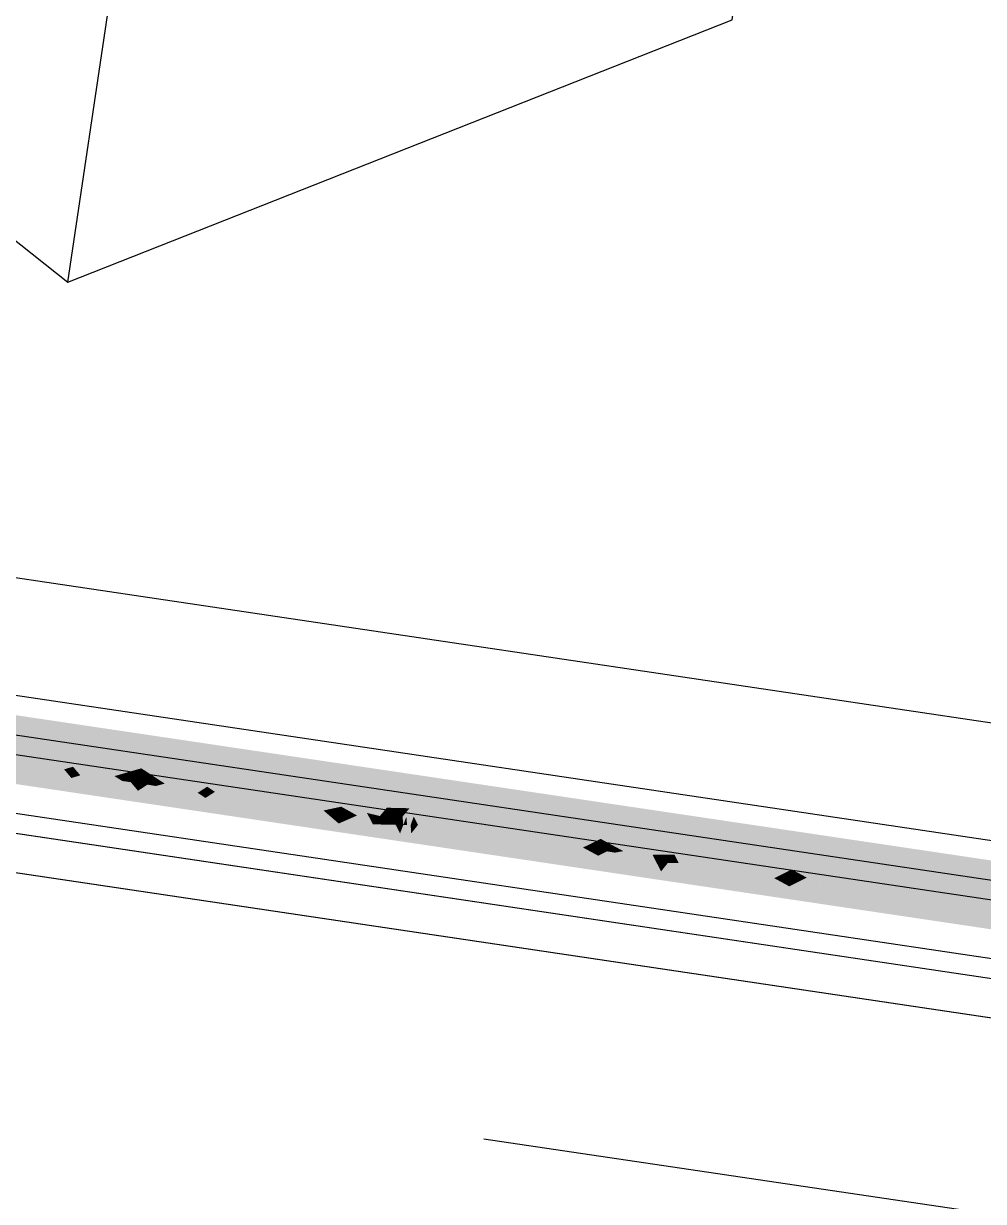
# Model space of a CAD drawing. Header units: millimetres. Extents: x 338 to 506, y 179 to 335.
# Drawn here: x 425.966 to 426.46, y 221.175 to 221.78 of the extents above; entities that cross this region are included whole.
import ezdxf
from ezdxf.enums import TextEntityAlignment as Align

# ---------------------------------------------------------------- set-up
doc = ezdxf.new("R2010")
doc.units = ezdxf.units.MM
doc.linetypes.add('CENTER', pattern=[2, 1.25, -0.25, 0.25, -0.25])
doc.linetypes.add('DASHED2', pattern=[0.375, 0.25, -0.125])
for name, color, linetype in [('DOORNOTE', 210, 'Continuous'), ('DOORNOTE___100', 210, 'Continuous'), ('EJES_DE_COLUMNA', 255, 'DASHED2'), ('MUROS', 32, 'Continuous'), ('REJAS', 151, 'Continuous')]:
    doc.layers.add(name, color=color, linetype=linetype)
doc.styles.add('ARIAL', font='txt', dxfattribs={"height": 1})

# ---------------------------------------------------------------- blocks, each defined once
blk = doc.blocks.new('*U973')
at = {"layer": 'REJAS', "color": 9, "linetype": 'Continuous', "extrusion": (0, 0, -1)}
for points in [[(-44.07415, 66.00303), (-44.07124, 65.93333), (-44.0654, 66.07272)], [(-44.0654, 66.07272), (-44.07124, 65.93333), (-44.0654, 65.93333)], [(-44.0829, 65.93333), (-44.07415, 66.00303), (-44.1004, 66.07272)], [(-44.0829, 65.93333), (-44.1004, 66.07272), (-44.1004, 65.79394)], [(-44.07634, 65.9856), (-44.07269, 65.96818), (-44.07415, 66.00303)], [(-44.07634, 65.9856), (-44.07853, 65.96818), (-44.07452, 65.97689)], [(-44.07652, 65.97253), (-44.07269, 65.96818), (-44.07452, 65.97689)], [(-44.07488, 65.95076), (-44.07124, 65.93333), (-44.07269, 65.96818)], [(-44.07461, 65.97036), (-44.07591, 65.96963), (-44.07269, 65.96818)], [(-44.07269, 65.96818), (-44.07591, 65.96963), (-44.07561, 65.96818)], [(-44.07561, 65.96818), (-44.07531, 65.96673), (-44.07269, 65.96818)], [(-44.07269, 65.96818), (-44.07531, 65.96673), (-44.0737, 65.966)], [(-44.0767, 65.95947), (-44.07488, 65.95076), (-44.07269, 65.96818)], [(-44.07652, 65.97253), (-44.07591, 65.96963), (-44.07461, 65.97036)], [(-44.0767, 65.95947), (-44.0747, 65.96382), (-44.07853, 65.96818)], [(-44.07853, 65.96818), (-44.0829, 65.93333), (-44.07488, 65.95076)], [(-44.07661, 65.966), (-44.07531, 65.96673), (-44.07853, 65.96818)], [(-44.07853, 65.96818), (-44.07531, 65.96673), (-44.07561, 65.96818)], [(-44.07561, 65.96818), (-44.07591, 65.96963), (-44.07853, 65.96818)], [(-44.07591, 65.96963), (-44.07652, 65.97253), (-44.07752, 65.97036)], [(-44.07853, 65.96818), (-44.07591, 65.96963), (-44.07752, 65.97036)], [(-44.07531, 65.96673), (-44.0747, 65.96382), (-44.0737, 65.966)], [(-44.0747, 65.96382), (-44.07531, 65.96673), (-44.07661, 65.966)], [(-44.075, 65.94204), (-44.07306, 65.94204), (-44.07488, 65.95076)], [(-44.07488, 65.95076), (-44.07689, 65.9464), (-44.075, 65.94204)], [(-44.07689, 65.9464), (-44.07889, 65.94204), (-44.075, 65.94204)], [(-44.07506, 65.93769), (-44.07124, 65.93333), (-44.075, 65.94204)], [(-44.07124, 65.93333), (-44.07306, 65.94204), (-44.075, 65.94204)], [(-44.07889, 65.94204), (-44.07506, 65.93769), (-44.075, 65.94204)], [(-44.07768, 65.93624), (-44.07506, 65.93769), (-44.07889, 65.94204)], [(-44.07889, 65.94204), (-44.0809, 65.93769), (-44.07768, 65.93624)], [(-44.0654, 65.93333), (-44.07124, 65.93333), (-44.0654, 65.79394)], [(-44.0654, 65.79394), (-44.07124, 65.93333), (-44.07415, 65.86364)], [(-44.07124, 65.93333), (-44.07506, 65.93769), (-44.07768, 65.93624)], [(-44.07707, 65.93333), (-44.07124, 65.93333), (-44.07768, 65.93624)], [(-44.07488, 65.91591), (-44.07269, 65.89848), (-44.07124, 65.93333)], [(-44.07506, 65.92898), (-44.07124, 65.93333), (-44.07768, 65.93043)], [(-44.07124, 65.93333), (-44.07707, 65.93333), (-44.07768, 65.93043)], [(-44.07306, 65.92462), (-44.07124, 65.93333), (-44.075, 65.92462)], [(-44.07124, 65.93333), (-44.07506, 65.92898), (-44.075, 65.92462)], [(-44.0829, 65.93333), (-44.09165, 65.86364), (-44.07415, 65.86364)], [(-44.07853, 65.89848), (-44.07488, 65.91591), (-44.0829, 65.93333)], [(-44.0829, 65.93333), (-44.07707, 65.93333), (-44.07768, 65.93624)], [(-44.07707, 65.93333), (-44.0829, 65.93333), (-44.07768, 65.93043)], [(-44.0809, 65.93769), (-44.0829, 65.93333), (-44.07768, 65.93624)], [(-44.0829, 65.93333), (-44.0809, 65.92898), (-44.07768, 65.93043)], [(-44.075, 65.92462), (-44.07506, 65.92898), (-44.07889, 65.92462)], [(-44.07889, 65.92462), (-44.07506, 65.92898), (-44.07768, 65.93043)], [(-44.07768, 65.93043), (-44.0809, 65.92898), (-44.07889, 65.92462)], [(-44.07488, 65.91591), (-44.07306, 65.92462), (-44.075, 65.92462)], [(-44.07689, 65.92026), (-44.07488, 65.91591), (-44.075, 65.92462)], [(-44.07889, 65.92462), (-44.07689, 65.92026), (-44.075, 65.92462)], [(-44.0767, 65.9072), (-44.07269, 65.89848), (-44.07488, 65.91591)], [(-44.07531, 65.89994), (-44.0737, 65.90066), (-44.0747, 65.90284)], [(-44.0767, 65.9072), (-44.07853, 65.89848), (-44.0747, 65.90284)], [(-44.0747, 65.90284), (-44.07661, 65.90066), (-44.07531, 65.89994)], [(-44.07269, 65.89848), (-44.0737, 65.90066), (-44.07531, 65.89994)], [(-44.07561, 65.89848), (-44.07269, 65.89848), (-44.07531, 65.89994)], [(-44.07415, 65.86364), (-44.07269, 65.89848), (-44.07634, 65.88106)], [(-44.07461, 65.89631), (-44.07269, 65.89848), (-44.07591, 65.89703)], [(-44.07269, 65.89848), (-44.07561, 65.89848), (-44.07591, 65.89703)], [(-44.07652, 65.89413), (-44.07452, 65.88977), (-44.07269, 65.89848)], [(-44.07634, 65.88106), (-44.07452, 65.88977), (-44.07853, 65.89848)], [(-44.07652, 65.89413), (-44.07461, 65.89631), (-44.07591, 65.89703)], [(-44.07661, 65.90066), (-44.07853, 65.89848), (-44.07531, 65.89994)], [(-44.07853, 65.89848), (-44.07561, 65.89848), (-44.07531, 65.89994)], [(-44.07561, 65.89848), (-44.07853, 65.89848), (-44.07591, 65.89703)], [(-44.07853, 65.89848), (-44.07752, 65.89631), (-44.07591, 65.89703)], [(-44.07591, 65.89703), (-44.07752, 65.89631), (-44.07652, 65.89413)], [(-44.07634, 65.84621), (-44.07196, 65.84621), (-44.07415, 65.86364)], [(-44.09165, 65.86364), (-44.07853, 65.82879), (-44.07415, 65.86364)], [(-44.09165, 65.86364), (-44.1004, 65.79394), (-44.07853, 65.82879)], [(-44.07525, 65.8375), (-44.06978, 65.82879), (-44.07196, 65.84621)], [(-44.07196, 65.84621), (-44.07634, 65.84621), (-44.07525, 65.8375)], [(-44.07525, 65.8375), (-44.07634, 65.84621), (-44.07853, 65.82879)], [(-44.07525, 65.8375), (-44.07452, 65.83169), (-44.07251, 65.83315)], [(-44.07452, 65.83169), (-44.07525, 65.8375), (-44.07689, 65.83315)], [(-44.07196, 65.81137), (-44.0654, 65.79394), (-44.06978, 65.82879)], [(-44.07251, 65.83315), (-44.07452, 65.83169), (-44.06978, 65.82879)], [(-44.06978, 65.82879), (-44.07452, 65.83169), (-44.07415, 65.82879)], [(-44.07251, 65.82443), (-44.06978, 65.82879), (-44.07452, 65.82589)], [(-44.06978, 65.82879), (-44.07415, 65.82879), (-44.07452, 65.82589)], [(-44.07525, 65.82008), (-44.07196, 65.81137), (-44.06978, 65.82879)], [(-44.07415, 65.82879), (-44.07452, 65.83169), (-44.07853, 65.82879)], [(-44.07452, 65.82589), (-44.07415, 65.82879), (-44.07853, 65.82879)], [(-44.07853, 65.82879), (-44.07452, 65.83169), (-44.07689, 65.83315)], [(-44.07853, 65.82879), (-44.07689, 65.82443), (-44.07452, 65.82589)], [(-44.07853, 65.82879), (-44.07731, 65.81524), (-44.07525, 65.82008)], [(-44.07731, 65.81524), (-44.07853, 65.82879), (-44.07999, 65.81717)], [(-44.08144, 65.80556), (-44.07853, 65.82879), (-44.08946, 65.81137)], [(-44.07525, 65.82008), (-44.07251, 65.82443), (-44.07452, 65.82589)], [(-44.07689, 65.82443), (-44.07525, 65.82008), (-44.07452, 65.82589)], [(-44.07525, 65.82008), (-44.07731, 65.81524), (-44.07196, 65.81137)], [(-44.08144, 65.80556), (-44.07731, 65.81524), (-44.07999, 65.81717)], [(-44.0654, 65.79394), (-44.07196, 65.81137), (-44.07342, 65.79975)], [(-44.07196, 65.81137), (-44.07731, 65.81524), (-44.0767, 65.80846)], [(-44.07269, 65.80556), (-44.07196, 65.81137), (-44.07561, 65.80556)], [(-44.07196, 65.81137), (-44.0767, 65.80846), (-44.07561, 65.80556)], [(-44.0767, 65.80846), (-44.07731, 65.81524), (-44.08144, 65.80556)], [(-44.1004, 65.79394), (-44.08144, 65.80556), (-44.08946, 65.81137)], [(-44.07342, 65.79975), (-44.07269, 65.80556), (-44.07561, 65.80556)], [(-44.07561, 65.80556), (-44.07743, 65.80266), (-44.07342, 65.79975)], [(-44.0767, 65.80846), (-44.08144, 65.80556), (-44.07561, 65.80556)], [(-44.08144, 65.80556), (-44.07743, 65.80266), (-44.07561, 65.80556)], [(-44.08144, 65.80556), (-44.07926, 65.79975), (-44.07743, 65.80266)], [(-44.08217, 65.79975), (-44.07926, 65.79975), (-44.08144, 65.80556)], [(-44.0829, 65.79394), (-44.08144, 65.80556), (-44.1004, 65.79394)], [(-44.07342, 65.79975), (-44.07391, 65.79588), (-44.06941, 65.79685)], [(-44.07543, 65.8012), (-44.0767, 65.80072), (-44.07342, 65.79975)], [(-44.07342, 65.79975), (-44.0767, 65.80072), (-44.07634, 65.79975)], [(-44.07342, 65.79975), (-44.07616, 65.79927), (-44.07461, 65.79903)], [(-44.07616, 65.79927), (-44.07342, 65.79975), (-44.07634, 65.79975)], [(-44.07579, 65.7983), (-44.07516, 65.79749), (-44.07342, 65.79975)], [(-44.07342, 65.79975), (-44.07516, 65.79749), (-44.07367, 65.79782)], [(-44.07461, 65.79903), (-44.07616, 65.79927), (-44.07579, 65.7983)], [(-44.07743, 65.80266), (-44.0767, 65.80072), (-44.07543, 65.8012)], [(-44.07579, 65.7983), (-44.07926, 65.79975), (-44.07816, 65.79685)], [(-44.07579, 65.7983), (-44.07616, 65.79927), (-44.07752, 65.79903)], [(-44.07752, 65.79903), (-44.07616, 65.79927), (-44.07926, 65.79975)], [(-44.07926, 65.79975), (-44.07616, 65.79927), (-44.07634, 65.79975)], [(-44.0767, 65.80072), (-44.07926, 65.79975), (-44.07634, 65.79975)], [(-44.07834, 65.8012), (-44.0767, 65.80072), (-44.07743, 65.80266)], [(-44.07926, 65.79975), (-44.0767, 65.80072), (-44.07834, 65.8012)], [(-44.07816, 65.79685), (-44.07926, 65.79975), (-44.0829, 65.79394)], [(-44.0829, 65.79394), (-44.07926, 65.79975), (-44.08217, 65.79975)], [(-44.06941, 65.79685), (-44.07391, 65.79588), (-44.0654, 65.79394)], [(-44.0654, 65.79394), (-44.07391, 65.79588), (-44.07415, 65.79394)], [(-44.07415, 65.52864), (-44.0654, 65.26333), (-44.0654, 65.79394)], [(-44.0654, 65.79394), (-44.07506, 65.78842), (-44.07689, 65.77736)], [(-44.07023, 65.79118), (-44.0654, 65.79394), (-44.07446, 65.7921)], [(-44.0654, 65.79394), (-44.07415, 65.79394), (-44.07446, 65.7921)], [(-44.07087, 65.76078), (-44.0654, 65.79394), (-44.0767, 65.76078)], [(-44.0654, 65.79394), (-44.07689, 65.77736), (-44.0767, 65.76078)], [(-44.07634, 65.72762), (-44.06978, 65.66129), (-44.0654, 65.79394)], [(-44.07516, 65.79749), (-44.07391, 65.79588), (-44.07367, 65.79782)], [(-44.07391, 65.79588), (-44.07516, 65.79749), (-44.07604, 65.79636)], [(-44.0829, 65.79394), (-44.07391, 65.79588), (-44.07816, 65.79685)], [(-44.07841, 65.79491), (-44.07415, 65.79394), (-44.07391, 65.79588)], [(-44.0829, 65.79394), (-44.07415, 65.79394), (-44.07841, 65.79491)], [(-44.0829, 65.26333), (-44.07415, 65.52864), (-44.1004, 65.79394)], [(-44.07415, 65.79394), (-44.0829, 65.79394), (-44.07446, 65.7921)], [(-44.0829, 65.79394), (-44.07898, 65.79118), (-44.07446, 65.7921)], [(-44.07506, 65.78842), (-44.0829, 65.79394), (-44.08472, 65.78289)], [(-44.07816, 65.79685), (-44.07516, 65.79749), (-44.07579, 65.7983)], [(-44.07604, 65.79636), (-44.07516, 65.79749), (-44.07816, 65.79685)], [(-44.08728, 65.66129), (-44.07634, 65.72762), (-44.1004, 65.79394)], [(-44.0829, 65.26333), (-44.1004, 65.79394), (-44.1004, 64.73272)], [(-44.0829, 65.79394), (-44.1004, 65.79394), (-44.08472, 65.78289)], [(-44.1004, 65.79394), (-44.09439, 65.77736), (-44.08472, 65.78289)], [(-44.07506, 65.78842), (-44.07023, 65.79118), (-44.07446, 65.7921)], [(-44.07446, 65.7921), (-44.07898, 65.79118), (-44.07506, 65.78842)], [(-44.07506, 65.78842), (-44.08472, 65.78289), (-44.07689, 65.77736)], [(-44.08837, 65.76078), (-44.07689, 65.77736), (-44.08472, 65.78289)], [(-44.08472, 65.78289), (-44.09439, 65.77736), (-44.08837, 65.76078)], [(-44.0767, 65.76078), (-44.07689, 65.77736), (-44.08837, 65.76078)], [(-44.07634, 65.72762), (-44.07087, 65.76078), (-44.0767, 65.76078)], [(-44.08235, 65.7442), (-44.07634, 65.72762), (-44.0767, 65.76078)], [(-44.08837, 65.76078), (-44.08235, 65.7442), (-44.0767, 65.76078)], [(-44.07634, 65.72762), (-44.07907, 65.71104), (-44.0747, 65.71104)], [(-44.07607, 65.70274), (-44.07306, 65.69445), (-44.0747, 65.71104)], [(-44.07907, 65.71104), (-44.07607, 65.70274), (-44.0747, 65.71104)], [(-44.07907, 65.71104), (-44.08181, 65.69445), (-44.07607, 65.70274)], [(-44.07607, 65.70274), (-44.07698, 65.69722), (-44.07456, 65.6986)], [(-44.07698, 65.69722), (-44.07607, 65.70274), (-44.07894, 65.6986)], [(-44.07456, 65.6986), (-44.07698, 65.69722), (-44.07306, 65.69445)], [(-44.07306, 65.69445), (-44.07698, 65.69722), (-44.07743, 65.69445)], [(-44.08181, 65.69445), (-44.07698, 65.69722), (-44.07894, 65.6986)], [(-44.07743, 65.69445), (-44.07698, 65.69722), (-44.08181, 65.69445)], [(-44.07579, 65.67787), (-44.06978, 65.66129), (-44.07306, 65.69445)], [(-44.07593, 65.69031), (-44.07306, 65.69445), (-44.07789, 65.69169)], [(-44.07306, 65.69445), (-44.07743, 65.69445), (-44.07789, 65.69169)], [(-44.07443, 65.68616), (-44.07306, 65.69445), (-44.07588, 65.68616)], [(-44.07306, 65.69445), (-44.07593, 65.69031), (-44.07588, 65.68616)], [(-44.08181, 65.69445), (-44.08728, 65.66129), (-44.07579, 65.67787)], [(-44.07588, 65.68616), (-44.07593, 65.69031), (-44.0788, 65.68616)], [(-44.0788, 65.68616), (-44.07593, 65.69031), (-44.07789, 65.69169)], [(-44.07789, 65.69169), (-44.07743, 65.69445), (-44.08181, 65.69445)], [(-44.08181, 65.69445), (-44.0803, 65.69031), (-44.07789, 65.69169)], [(-44.0803, 65.69031), (-44.0788, 65.68616), (-44.07789, 65.69169)], [(-44.07579, 65.67787), (-44.07443, 65.68616), (-44.07588, 65.68616)], [(-44.0773, 65.68202), (-44.07579, 65.67787), (-44.07588, 65.68616)], [(-44.0788, 65.68616), (-44.0773, 65.68202), (-44.07588, 65.68616)], [(-44.07762, 65.66682), (-44.07278, 65.66958), (-44.07579, 65.67787)], [(-44.07579, 65.67787), (-44.08153, 65.66958), (-44.07762, 65.66682)], [(-44.06978, 65.66129), (-44.07278, 65.66958), (-44.07762, 65.66682)], [(-44.07661, 65.66405), (-44.0737, 65.66405), (-44.07566, 65.66544)], [(-44.07762, 65.66682), (-44.07661, 65.66405), (-44.07566, 65.66544)], [(-44.07807, 65.66405), (-44.07661, 65.66405), (-44.07762, 65.66682)], [(-44.08153, 65.66958), (-44.08728, 65.66129), (-44.07762, 65.66682)], [(-44.08728, 65.66129), (-44.07853, 65.66129), (-44.07762, 65.66682)], [(-44.06978, 65.66129), (-44.07174, 65.66267), (-44.074, 65.66221)], [(-44.074, 65.66221), (-44.07415, 65.66129), (-44.06978, 65.66129)], [(-44.06978, 65.66129), (-44.07461, 65.65853), (-44.07552, 65.653)], [(-44.07219, 65.65991), (-44.06978, 65.66129), (-44.0743, 65.66037)], [(-44.06978, 65.66129), (-44.07415, 65.66129), (-44.0743, 65.66037)], [(-44.07251, 65.64471), (-44.06978, 65.66129), (-44.07543, 65.64471)], [(-44.06978, 65.66129), (-44.07552, 65.653), (-44.07543, 65.64471)], [(-44.07525, 65.62813), (-44.07196, 65.59496), (-44.06978, 65.66129)], [(-44.07174, 65.66267), (-44.0737, 65.66405), (-44.074, 65.66221)], [(-44.07461, 65.65853), (-44.07219, 65.65991), (-44.0743, 65.66037)], [(-44.0737, 65.66405), (-44.07611, 65.66267), (-44.074, 65.66221)], [(-44.0737, 65.66405), (-44.07661, 65.66405), (-44.07611, 65.66267)], [(-44.07611, 65.66267), (-44.07853, 65.66129), (-44.074, 65.66221)], [(-44.07853, 65.66129), (-44.07415, 65.66129), (-44.074, 65.66221)], [(-44.07415, 65.66129), (-44.07853, 65.66129), (-44.0743, 65.66037)], [(-44.07853, 65.66129), (-44.07657, 65.65991), (-44.0743, 65.66037)], [(-44.0743, 65.66037), (-44.07657, 65.65991), (-44.07461, 65.65853)], [(-44.07461, 65.65853), (-44.07853, 65.66129), (-44.07944, 65.65576)], [(-44.08071, 65.59496), (-44.07525, 65.62813), (-44.08728, 65.66129)], [(-44.07611, 65.66267), (-44.07661, 65.66405), (-44.07853, 65.66129)], [(-44.07853, 65.66129), (-44.07661, 65.66405), (-44.07807, 65.66405)], [(-44.07853, 65.66129), (-44.08728, 65.66129), (-44.07944, 65.65576)], [(-44.08728, 65.66129), (-44.08427, 65.653), (-44.07944, 65.65576)], [(-44.07461, 65.65853), (-44.07944, 65.65576), (-44.07552, 65.653)], [(-44.08126, 65.64471), (-44.07552, 65.653), (-44.07944, 65.65576)], [(-44.07944, 65.65576), (-44.08427, 65.653), (-44.08126, 65.64471)], [(-44.07543, 65.64471), (-44.07552, 65.653), (-44.08126, 65.64471)], [(-44.07525, 65.62813), (-44.07251, 65.64471), (-44.07543, 65.64471)], [(-44.07825, 65.63642), (-44.07525, 65.62813), (-44.07543, 65.64471)], [(-44.08126, 65.64471), (-44.07825, 65.63642), (-44.07543, 65.64471)], [(-44.07798, 65.61155), (-44.07196, 65.59496), (-44.07525, 65.62813)], [(-44.07798, 65.61155), (-44.08071, 65.59496), (-44.07497, 65.60325)], [(-44.07196, 65.59496), (-44.07347, 65.59911), (-44.07588, 65.59773)], [(-44.07588, 65.59773), (-44.07347, 65.59911), (-44.07497, 65.60325)], [(-44.07497, 65.60325), (-44.07784, 65.59911), (-44.07588, 65.59773)], [(-44.07784, 65.59911), (-44.08071, 65.59496), (-44.07588, 65.59773)], [(-44.07634, 65.59496), (-44.07196, 65.59496), (-44.07588, 65.59773)], [(-44.07484, 65.59082), (-44.07196, 65.59496), (-44.0768, 65.5922)], [(-44.07196, 65.59496), (-44.07634, 65.59496), (-44.0768, 65.5922)], [(-44.07771, 65.58667), (-44.0747, 65.57838), (-44.07196, 65.59496)], [(-44.07743, 65.5618), (-44.07415, 65.52864), (-44.07196, 65.59496)], [(-44.07743, 65.5618), (-44.0747, 65.57838), (-44.08071, 65.59496)], [(-44.08071, 65.59496), (-44.07634, 65.59496), (-44.07588, 65.59773)], [(-44.07634, 65.59496), (-44.08071, 65.59496), (-44.0768, 65.5922)], [(-44.08071, 65.59496), (-44.07921, 65.59082), (-44.0768, 65.5922)], [(-44.07771, 65.58667), (-44.07484, 65.59082), (-44.0768, 65.5922)], [(-44.0768, 65.5922), (-44.07921, 65.59082), (-44.07771, 65.58667)], [(-44.07634, 65.46231), (-44.06978, 65.39598), (-44.07415, 65.52864)]]:
    blk.add_solid(points, dxfattribs=at)
blk = doc.blocks.new('WWWDTAG')
at = {"layer": 'DOORNOTE'}
blk.add_line((-3.8317, 0), (3.8317, 0), dxfattribs=at)
blk.add_lwpolyline([(3.8317, 0), (1.9158, 3.3183), (-1.9158, 3.3183), (-3.8317, 0), (-1.9158, -3.3183), (1.9158, -3.3183)], close=True, dxfattribs=at)
at = {"layer": 'DOORNOTE', "style": 'ARIAL'}
for tag, p in [('DOORTYPE', (0, 1.3914)), ('DOORNO.', (0, -1.5899))]:
    blk.add_attdef(tag, text='', height=1.9, dxfattribs=at).set_placement(p, align=Align.MIDDLE)
blk = doc.blocks.new('*U169')
at = {"layer": 'REJAS', "color": 18, "linetype": 'Continuous', "extrusion": (0, 0, -1)}
for points in [[(-2936.84005, 1966.61064), (-2936.83713, 1966.54095), (-2936.8313, 1966.68034)], [(-2936.8313, 1966.68034), (-2936.83713, 1966.54095), (-2936.8313, 1966.54095)], [(-2936.8488, 1966.54095), (-2936.84005, 1966.61064), (-2936.8663, 1966.68034)], [(-2936.8488, 1966.54095), (-2936.8663, 1966.68034), (-2936.8663, 1966.40156)], [(-2936.84224, 1966.59322), (-2936.83859, 1966.57579), (-2936.84005, 1966.61064)], [(-2936.84224, 1966.59322), (-2936.84443, 1966.57579), (-2936.84042, 1966.58451)], [(-2936.84242, 1966.58015), (-2936.83859, 1966.57579), (-2936.84042, 1966.58451)], [(-2936.84051, 1966.57797), (-2936.84181, 1966.57725), (-2936.83859, 1966.57579)], [(-2936.83859, 1966.57579), (-2936.84181, 1966.57725), (-2936.84151, 1966.57579)], [(-2936.84242, 1966.58015), (-2936.84181, 1966.57725), (-2936.84051, 1966.57797)], [(-2936.84151, 1966.57579), (-2936.84181, 1966.57725), (-2936.84443, 1966.57579)], [(-2936.84181, 1966.57725), (-2936.84242, 1966.58015), (-2936.84342, 1966.57797)], [(-2936.84443, 1966.57579), (-2936.84181, 1966.57725), (-2936.84342, 1966.57797)], [(-2936.84078, 1966.55837), (-2936.83713, 1966.54095), (-2936.83859, 1966.57579)], [(-2936.84151, 1966.57579), (-2936.84121, 1966.57434), (-2936.83859, 1966.57579)], [(-2936.83859, 1966.57579), (-2936.84121, 1966.57434), (-2936.8396, 1966.57362)], [(-2936.8426, 1966.56708), (-2936.84078, 1966.55837), (-2936.83859, 1966.57579)], [(-2936.84121, 1966.57434), (-2936.8406, 1966.57144), (-2936.8396, 1966.57362)], [(-2936.8426, 1966.56708), (-2936.8406, 1966.57144), (-2936.84443, 1966.57579)], [(-2936.8406, 1966.57144), (-2936.84121, 1966.57434), (-2936.84251, 1966.57362)], [(-2936.84443, 1966.57579), (-2936.8488, 1966.54095), (-2936.84078, 1966.55837)], [(-2936.84251, 1966.57362), (-2936.84121, 1966.57434), (-2936.84443, 1966.57579)], [(-2936.84443, 1966.57579), (-2936.84121, 1966.57434), (-2936.84151, 1966.57579)], [(-2936.8409, 1966.54966), (-2936.83896, 1966.54966), (-2936.84078, 1966.55837)], [(-2936.84078, 1966.55837), (-2936.84279, 1966.55402), (-2936.8409, 1966.54966)], [(-2936.84279, 1966.55402), (-2936.84479, 1966.54966), (-2936.8409, 1966.54966)], [(-2936.84096, 1966.5453), (-2936.83713, 1966.54095), (-2936.8409, 1966.54966)], [(-2936.83713, 1966.54095), (-2936.83896, 1966.54966), (-2936.8409, 1966.54966)], [(-2936.84479, 1966.54966), (-2936.84096, 1966.5453), (-2936.8409, 1966.54966)], [(-2936.84358, 1966.54385), (-2936.84096, 1966.5453), (-2936.84479, 1966.54966)], [(-2936.84479, 1966.54966), (-2936.8468, 1966.5453), (-2936.84358, 1966.54385)], [(-2936.8313, 1966.54095), (-2936.83713, 1966.54095), (-2936.8313, 1966.40156)], [(-2936.8313, 1966.40156), (-2936.83713, 1966.54095), (-2936.84005, 1966.47125)], [(-2936.83713, 1966.54095), (-2936.84096, 1966.5453), (-2936.84358, 1966.54385)], [(-2936.84297, 1966.54095), (-2936.83713, 1966.54095), (-2936.84358, 1966.54385)], [(-2936.84078, 1966.52352), (-2936.83859, 1966.5061), (-2936.83713, 1966.54095)], [(-2936.84096, 1966.53659), (-2936.83713, 1966.54095), (-2936.84358, 1966.53804)], [(-2936.83713, 1966.54095), (-2936.84297, 1966.54095), (-2936.84358, 1966.53804)], [(-2936.83896, 1966.53224), (-2936.83713, 1966.54095), (-2936.8409, 1966.53224)], [(-2936.83713, 1966.54095), (-2936.84096, 1966.53659), (-2936.8409, 1966.53224)], [(-2936.8488, 1966.54095), (-2936.85755, 1966.47125), (-2936.84005, 1966.47125)], [(-2936.84443, 1966.5061), (-2936.84078, 1966.52352), (-2936.8488, 1966.54095)], [(-2936.8488, 1966.54095), (-2936.84297, 1966.54095), (-2936.84358, 1966.54385)], [(-2936.84297, 1966.54095), (-2936.8488, 1966.54095), (-2936.84358, 1966.53804)], [(-2936.8468, 1966.5453), (-2936.8488, 1966.54095), (-2936.84358, 1966.54385)], [(-2936.8488, 1966.54095), (-2936.8468, 1966.53659), (-2936.84358, 1966.53804)], [(-2936.8409, 1966.53224), (-2936.84096, 1966.53659), (-2936.84479, 1966.53224)], [(-2936.84479, 1966.53224), (-2936.84096, 1966.53659), (-2936.84358, 1966.53804)], [(-2936.84358, 1966.53804), (-2936.8468, 1966.53659), (-2936.84479, 1966.53224)], [(-2936.84078, 1966.52352), (-2936.83896, 1966.53224), (-2936.8409, 1966.53224)], [(-2936.84279, 1966.52788), (-2936.84078, 1966.52352), (-2936.8409, 1966.53224)], [(-2936.84479, 1966.53224), (-2936.84279, 1966.52788), (-2936.8409, 1966.53224)], [(-2936.8426, 1966.51481), (-2936.83859, 1966.5061), (-2936.84078, 1966.52352)], [(-2936.84121, 1966.50755), (-2936.8396, 1966.50828), (-2936.8406, 1966.51046)], [(-2936.8426, 1966.51481), (-2936.84443, 1966.5061), (-2936.8406, 1966.51046)], [(-2936.8406, 1966.51046), (-2936.84251, 1966.50828), (-2936.84121, 1966.50755)], [(-2936.83859, 1966.5061), (-2936.8396, 1966.50828), (-2936.84121, 1966.50755)], [(-2936.84151, 1966.5061), (-2936.83859, 1966.5061), (-2936.84121, 1966.50755)], [(-2936.84005, 1966.47125), (-2936.83859, 1966.5061), (-2936.84224, 1966.48868)], [(-2936.84051, 1966.50392), (-2936.83859, 1966.5061), (-2936.84181, 1966.50465)], [(-2936.83859, 1966.5061), (-2936.84151, 1966.5061), (-2936.84181, 1966.50465)], [(-2936.84242, 1966.50174), (-2936.84042, 1966.49739), (-2936.83859, 1966.5061)], [(-2936.84224, 1966.48868), (-2936.84042, 1966.49739), (-2936.84443, 1966.5061)], [(-2936.84242, 1966.50174), (-2936.84051, 1966.50392), (-2936.84181, 1966.50465)], [(-2936.84251, 1966.50828), (-2936.84443, 1966.5061), (-2936.84121, 1966.50755)], [(-2936.84443, 1966.5061), (-2936.84151, 1966.5061), (-2936.84121, 1966.50755)], [(-2936.84151, 1966.5061), (-2936.84443, 1966.5061), (-2936.84181, 1966.50465)], [(-2936.84443, 1966.5061), (-2936.84342, 1966.50392), (-2936.84181, 1966.50465)], [(-2936.84181, 1966.50465), (-2936.84342, 1966.50392), (-2936.84242, 1966.50174)], [(-2936.84224, 1966.45383), (-2936.83786, 1966.45383), (-2936.84005, 1966.47125)], [(-2936.85755, 1966.47125), (-2936.84443, 1966.43641), (-2936.84005, 1966.47125)], [(-2936.85755, 1966.47125), (-2936.8663, 1966.40156), (-2936.84443, 1966.43641)], [(-2936.84114, 1966.44512), (-2936.83568, 1966.43641), (-2936.83786, 1966.45383)], [(-2936.83786, 1966.45383), (-2936.84224, 1966.45383), (-2936.84114, 1966.44512)], [(-2936.84114, 1966.44512), (-2936.84224, 1966.45383), (-2936.84443, 1966.43641)], [(-2936.84114, 1966.44512), (-2936.84042, 1966.43931), (-2936.83841, 1966.44076)], [(-2936.84042, 1966.43931), (-2936.84114, 1966.44512), (-2936.84279, 1966.44076)], [(-2936.83841, 1966.44076), (-2936.84042, 1966.43931), (-2936.83568, 1966.43641)], [(-2936.83568, 1966.43641), (-2936.84042, 1966.43931), (-2936.84005, 1966.43641)], [(-2936.84005, 1966.43641), (-2936.84042, 1966.43931), (-2936.84443, 1966.43641)], [(-2936.84443, 1966.43641), (-2936.84042, 1966.43931), (-2936.84279, 1966.44076)], [(-2936.83786, 1966.41898), (-2936.8313, 1966.40156), (-2936.83568, 1966.43641)], [(-2936.83841, 1966.43205), (-2936.83568, 1966.43641), (-2936.84042, 1966.4335)], [(-2936.83568, 1966.43641), (-2936.84005, 1966.43641), (-2936.84042, 1966.4335)], [(-2936.84114, 1966.42769), (-2936.83786, 1966.41898), (-2936.83568, 1966.43641)], [(-2936.84114, 1966.42769), (-2936.83841, 1966.43205), (-2936.84042, 1966.4335)], [(-2936.84042, 1966.4335), (-2936.84005, 1966.43641), (-2936.84443, 1966.43641)], [(-2936.84443, 1966.43641), (-2936.84279, 1966.43205), (-2936.84042, 1966.4335)], [(-2936.84279, 1966.43205), (-2936.84114, 1966.42769), (-2936.84042, 1966.4335)], [(-2936.84443, 1966.43641), (-2936.84321, 1966.42286), (-2936.84114, 1966.42769)], [(-2936.84321, 1966.42286), (-2936.84443, 1966.43641), (-2936.84588, 1966.42479)], [(-2936.84734, 1966.41318), (-2936.84443, 1966.43641), (-2936.85536, 1966.41898)], [(-2936.84114, 1966.42769), (-2936.84321, 1966.42286), (-2936.83786, 1966.41898)], [(-2936.84734, 1966.41318), (-2936.84321, 1966.42286), (-2936.84588, 1966.42479)], [(-2936.8313, 1966.40156), (-2936.83786, 1966.41898), (-2936.83932, 1966.40737)], [(-2936.83786, 1966.41898), (-2936.84321, 1966.42286), (-2936.8426, 1966.41608)], [(-2936.83859, 1966.41318), (-2936.83786, 1966.41898), (-2936.84151, 1966.41318)], [(-2936.83786, 1966.41898), (-2936.8426, 1966.41608), (-2936.84151, 1966.41318)], [(-2936.8426, 1966.41608), (-2936.84321, 1966.42286), (-2936.84734, 1966.41318)], [(-2936.8663, 1966.40156), (-2936.84734, 1966.41318), (-2936.85536, 1966.41898)], [(-2936.83932, 1966.40737), (-2936.83859, 1966.41318), (-2936.84151, 1966.41318)], [(-2936.84151, 1966.41318), (-2936.84333, 1966.41027), (-2936.83932, 1966.40737)], [(-2936.8426, 1966.41608), (-2936.84734, 1966.41318), (-2936.84151, 1966.41318)], [(-2936.84734, 1966.41318), (-2936.84333, 1966.41027), (-2936.84151, 1966.41318)], [(-2936.84734, 1966.41318), (-2936.84515, 1966.40737), (-2936.84333, 1966.41027)], [(-2936.84807, 1966.40737), (-2936.84515, 1966.40737), (-2936.84734, 1966.41318)], [(-2936.8488, 1966.40156), (-2936.84734, 1966.41318), (-2936.8663, 1966.40156)], [(-2936.83932, 1966.40737), (-2936.83981, 1966.4035), (-2936.83531, 1966.40446)], [(-2936.84133, 1966.40882), (-2936.8426, 1966.40834), (-2936.83932, 1966.40737)], [(-2936.83932, 1966.40737), (-2936.8426, 1966.40834), (-2936.84224, 1966.40737)], [(-2936.83932, 1966.40737), (-2936.84206, 1966.40688), (-2936.84051, 1966.40664)], [(-2936.84206, 1966.40688), (-2936.83932, 1966.40737), (-2936.84224, 1966.40737)], [(-2936.84169, 1966.40592), (-2936.84106, 1966.40511), (-2936.83932, 1966.40737)], [(-2936.83932, 1966.40737), (-2936.84106, 1966.40511), (-2936.83956, 1966.40543)], [(-2936.84051, 1966.40664), (-2936.84206, 1966.40688), (-2936.84169, 1966.40592)], [(-2936.84333, 1966.41027), (-2936.8426, 1966.40834), (-2936.84133, 1966.40882)], [(-2936.84169, 1966.40592), (-2936.84515, 1966.40737), (-2936.84406, 1966.40446)], [(-2936.84169, 1966.40592), (-2936.84206, 1966.40688), (-2936.84342, 1966.40664)], [(-2936.84342, 1966.40664), (-2936.84206, 1966.40688), (-2936.84515, 1966.40737)], [(-2936.84515, 1966.40737), (-2936.84206, 1966.40688), (-2936.84224, 1966.40737)], [(-2936.8426, 1966.40834), (-2936.84515, 1966.40737), (-2936.84224, 1966.40737)], [(-2936.84424, 1966.40882), (-2936.8426, 1966.40834), (-2936.84333, 1966.41027)], [(-2936.84515, 1966.40737), (-2936.8426, 1966.40834), (-2936.84424, 1966.40882)], [(-2936.84406, 1966.40446), (-2936.84515, 1966.40737), (-2936.8488, 1966.40156)], [(-2936.8488, 1966.40156), (-2936.84515, 1966.40737), (-2936.84807, 1966.40737)], [(-2936.83531, 1966.40446), (-2936.83981, 1966.4035), (-2936.8313, 1966.40156)], [(-2936.8313, 1966.40156), (-2936.83981, 1966.4035), (-2936.84005, 1966.40156)], [(-2936.84005, 1966.13625), (-2936.8313, 1965.87095), (-2936.8313, 1966.40156)], [(-2936.8313, 1966.40156), (-2936.84096, 1966.39603), (-2936.84279, 1966.38498)], [(-2936.83613, 1966.3988), (-2936.8313, 1966.40156), (-2936.84035, 1966.39972)], [(-2936.8313, 1966.40156), (-2936.84005, 1966.40156), (-2936.84035, 1966.39972)], [(-2936.83677, 1966.3684), (-2936.8313, 1966.40156), (-2936.8426, 1966.3684)], [(-2936.8313, 1966.40156), (-2936.84279, 1966.38498), (-2936.8426, 1966.3684)], [(-2936.84224, 1966.33523), (-2936.83568, 1966.26891), (-2936.8313, 1966.40156)], [(-2936.84106, 1966.40511), (-2936.83981, 1966.4035), (-2936.83956, 1966.40543)], [(-2936.83981, 1966.4035), (-2936.84106, 1966.40511), (-2936.84193, 1966.40398)], [(-2936.8488, 1966.40156), (-2936.83981, 1966.4035), (-2936.84406, 1966.40446)], [(-2936.8443, 1966.40253), (-2936.84005, 1966.40156), (-2936.83981, 1966.4035)], [(-2936.8488, 1966.40156), (-2936.84005, 1966.40156), (-2936.8443, 1966.40253)], [(-2936.8488, 1965.87095), (-2936.84005, 1966.13625), (-2936.8663, 1966.40156)], [(-2936.84005, 1966.40156), (-2936.8488, 1966.40156), (-2936.84035, 1966.39972)], [(-2936.8488, 1966.40156), (-2936.84488, 1966.3988), (-2936.84035, 1966.39972)], [(-2936.84096, 1966.39603), (-2936.8488, 1966.40156), (-2936.85062, 1966.39051)], [(-2936.84406, 1966.40446), (-2936.84106, 1966.40511), (-2936.84169, 1966.40592)], [(-2936.84193, 1966.40398), (-2936.84106, 1966.40511), (-2936.84406, 1966.40446)], [(-2936.85318, 1966.26891), (-2936.84224, 1966.33523), (-2936.8663, 1966.40156)], [(-2936.8488, 1965.87095), (-2936.8663, 1966.40156), (-2936.8663, 1965.34034)], [(-2936.8488, 1966.40156), (-2936.8663, 1966.40156), (-2936.85062, 1966.39051)], [(-2936.8663, 1966.40156), (-2936.86029, 1966.38498), (-2936.85062, 1966.39051)], [(-2936.84096, 1966.39603), (-2936.83613, 1966.3988), (-2936.84035, 1966.39972)], [(-2936.84035, 1966.39972), (-2936.84488, 1966.3988), (-2936.84096, 1966.39603)], [(-2936.84096, 1966.39603), (-2936.85062, 1966.39051), (-2936.84279, 1966.38498)], [(-2936.85427, 1966.3684), (-2936.84279, 1966.38498), (-2936.85062, 1966.39051)], [(-2936.85062, 1966.39051), (-2936.86029, 1966.38498), (-2936.85427, 1966.3684)], [(-2936.8426, 1966.3684), (-2936.84279, 1966.38498), (-2936.85427, 1966.3684)], [(-2936.84224, 1966.33523), (-2936.83677, 1966.3684), (-2936.8426, 1966.3684)], [(-2936.84825, 1966.35181), (-2936.84224, 1966.33523), (-2936.8426, 1966.3684)], [(-2936.85427, 1966.3684), (-2936.84825, 1966.35181), (-2936.8426, 1966.3684)], [(-2936.84224, 1966.33523), (-2936.84497, 1966.31865), (-2936.8406, 1966.31865)], [(-2936.84196, 1966.31036), (-2936.83896, 1966.30207), (-2936.8406, 1966.31865)], [(-2936.84497, 1966.31865), (-2936.84196, 1966.31036), (-2936.8406, 1966.31865)], [(-2936.84497, 1966.31865), (-2936.84771, 1966.30207), (-2936.84196, 1966.31036)], [(-2936.84196, 1966.31036), (-2936.84288, 1966.30483), (-2936.84046, 1966.30622)], [(-2936.84288, 1966.30483), (-2936.84196, 1966.31036), (-2936.84484, 1966.30622)], [(-2936.84046, 1966.30622), (-2936.84288, 1966.30483), (-2936.83896, 1966.30207)], [(-2936.83896, 1966.30207), (-2936.84288, 1966.30483), (-2936.84333, 1966.30207)], [(-2936.84771, 1966.30207), (-2936.84288, 1966.30483), (-2936.84484, 1966.30622)], [(-2936.84333, 1966.30207), (-2936.84288, 1966.30483), (-2936.84771, 1966.30207)], [(-2936.84169, 1966.28549), (-2936.83568, 1966.26891), (-2936.83896, 1966.30207)], [(-2936.84183, 1966.29792), (-2936.83896, 1966.30207), (-2936.84379, 1966.29931)], [(-2936.83896, 1966.30207), (-2936.84333, 1966.30207), (-2936.84379, 1966.29931)], [(-2936.84032, 1966.29378), (-2936.83896, 1966.30207), (-2936.84178, 1966.29378)], [(-2936.83896, 1966.30207), (-2936.84183, 1966.29792), (-2936.84178, 1966.29378)], [(-2936.84771, 1966.30207), (-2936.85318, 1966.26891), (-2936.84169, 1966.28549)], [(-2936.84178, 1966.29378), (-2936.84183, 1966.29792), (-2936.8447, 1966.29378)], [(-2936.8447, 1966.29378), (-2936.84183, 1966.29792), (-2936.84379, 1966.29931)], [(-2936.84379, 1966.29931), (-2936.84333, 1966.30207), (-2936.84771, 1966.30207)], [(-2936.84771, 1966.30207), (-2936.8462, 1966.29792), (-2936.84379, 1966.29931)], [(-2936.8462, 1966.29792), (-2936.8447, 1966.29378), (-2936.84379, 1966.29931)], [(-2936.84169, 1966.28549), (-2936.84032, 1966.29378), (-2936.84178, 1966.29378)], [(-2936.8432, 1966.28963), (-2936.84169, 1966.28549), (-2936.84178, 1966.29378)], [(-2936.8447, 1966.29378), (-2936.8432, 1966.28963), (-2936.84178, 1966.29378)], [(-2936.84351, 1966.27443), (-2936.83868, 1966.2772), (-2936.84169, 1966.28549)], [(-2936.84169, 1966.28549), (-2936.84743, 1966.2772), (-2936.84351, 1966.27443)], [(-2936.83568, 1966.26891), (-2936.83868, 1966.2772), (-2936.84351, 1966.27443)], [(-2936.84351, 1966.27443), (-2936.84251, 1966.27167), (-2936.84155, 1966.27305)], [(-2936.84397, 1966.27167), (-2936.84251, 1966.27167), (-2936.84351, 1966.27443)], [(-2936.84743, 1966.2772), (-2936.85318, 1966.26891), (-2936.84351, 1966.27443)], [(-2936.85318, 1966.26891), (-2936.84443, 1966.26891), (-2936.84351, 1966.27443)], [(-2936.83568, 1966.26891), (-2936.83764, 1966.27029), (-2936.8399, 1966.26983)], [(-2936.8399, 1966.26983), (-2936.84005, 1966.26891), (-2936.83568, 1966.26891)], [(-2936.83568, 1966.26891), (-2936.84051, 1966.26614), (-2936.84142, 1966.26062)], [(-2936.83809, 1966.26752), (-2936.83568, 1966.26891), (-2936.8402, 1966.26799)], [(-2936.83568, 1966.26891), (-2936.84005, 1966.26891), (-2936.8402, 1966.26799)], [(-2936.83841, 1966.25233), (-2936.83568, 1966.26891), (-2936.84133, 1966.25233)], [(-2936.83568, 1966.26891), (-2936.84142, 1966.26062), (-2936.84133, 1966.25233)], [(-2936.84114, 1966.23574), (-2936.83786, 1966.20258), (-2936.83568, 1966.26891)], [(-2936.83764, 1966.27029), (-2936.8396, 1966.27167), (-2936.8399, 1966.26983)], [(-2936.84051, 1966.26614), (-2936.83809, 1966.26752), (-2936.8402, 1966.26799)], [(-2936.84251, 1966.27167), (-2936.8396, 1966.27167), (-2936.84155, 1966.27305)], [(-2936.8396, 1966.27167), (-2936.84201, 1966.27029), (-2936.8399, 1966.26983)], [(-2936.8396, 1966.27167), (-2936.84251, 1966.27167), (-2936.84201, 1966.27029)], [(-2936.84201, 1966.27029), (-2936.84443, 1966.26891), (-2936.8399, 1966.26983)], [(-2936.84443, 1966.26891), (-2936.84005, 1966.26891), (-2936.8399, 1966.26983)], [(-2936.84005, 1966.26891), (-2936.84443, 1966.26891), (-2936.8402, 1966.26799)], [(-2936.84443, 1966.26891), (-2936.84247, 1966.26752), (-2936.8402, 1966.26799)], [(-2936.8402, 1966.26799), (-2936.84247, 1966.26752), (-2936.84051, 1966.26614)], [(-2936.84051, 1966.26614), (-2936.84443, 1966.26891), (-2936.84534, 1966.26338)], [(-2936.84661, 1966.20258), (-2936.84114, 1966.23574), (-2936.85318, 1966.26891)], [(-2936.84201, 1966.27029), (-2936.84251, 1966.27167), (-2936.84443, 1966.26891)], [(-2936.84443, 1966.26891), (-2936.84251, 1966.27167), (-2936.84397, 1966.27167)], [(-2936.84443, 1966.26891), (-2936.85318, 1966.26891), (-2936.84534, 1966.26338)], [(-2936.85318, 1966.26891), (-2936.85017, 1966.26062), (-2936.84534, 1966.26338)], [(-2936.84051, 1966.26614), (-2936.84534, 1966.26338), (-2936.84142, 1966.26062)], [(-2936.84716, 1966.25233), (-2936.84142, 1966.26062), (-2936.84534, 1966.26338)], [(-2936.84534, 1966.26338), (-2936.85017, 1966.26062), (-2936.84716, 1966.25233)], [(-2936.84133, 1966.25233), (-2936.84142, 1966.26062), (-2936.84716, 1966.25233)], [(-2936.84114, 1966.23574), (-2936.83841, 1966.25233), (-2936.84133, 1966.25233)], [(-2936.84415, 1966.24403), (-2936.84114, 1966.23574), (-2936.84133, 1966.25233)], [(-2936.84716, 1966.25233), (-2936.84415, 1966.24403), (-2936.84133, 1966.25233)], [(-2936.84388, 1966.21916), (-2936.83786, 1966.20258), (-2936.84114, 1966.23574)], [(-2936.84388, 1966.21916), (-2936.84661, 1966.20258), (-2936.84087, 1966.21087)], [(-2936.83786, 1966.20258), (-2936.83937, 1966.20673), (-2936.84178, 1966.20534)], [(-2936.84178, 1966.20534), (-2936.83937, 1966.20673), (-2936.84087, 1966.21087)], [(-2936.84087, 1966.21087), (-2936.84374, 1966.20673), (-2936.84178, 1966.20534)], [(-2936.84374, 1966.20673), (-2936.84661, 1966.20258), (-2936.84178, 1966.20534)], [(-2936.84224, 1966.20258), (-2936.83786, 1966.20258), (-2936.84178, 1966.20534)], [(-2936.84073, 1966.19843), (-2936.83786, 1966.20258), (-2936.84269, 1966.19982)], [(-2936.83786, 1966.20258), (-2936.84224, 1966.20258), (-2936.84269, 1966.19982)], [(-2936.84361, 1966.19429), (-2936.8406, 1966.186), (-2936.83786, 1966.20258)], [(-2936.84333, 1966.16942), (-2936.84005, 1966.13625), (-2936.83786, 1966.20258)], [(-2936.84333, 1966.16942), (-2936.8406, 1966.186), (-2936.84661, 1966.20258)], [(-2936.84661, 1966.20258), (-2936.84224, 1966.20258), (-2936.84178, 1966.20534)], [(-2936.84224, 1966.20258), (-2936.84661, 1966.20258), (-2936.84269, 1966.19982)], [(-2936.84661, 1966.20258), (-2936.84511, 1966.19843), (-2936.84269, 1966.19982)], [(-2936.84361, 1966.19429), (-2936.84073, 1966.19843), (-2936.84269, 1966.19982)], [(-2936.84269, 1966.19982), (-2936.84511, 1966.19843), (-2936.84361, 1966.19429)], [(-2936.84224, 1966.06993), (-2936.83568, 1966.0036), (-2936.84005, 1966.13625)]]:
    blk.add_solid(points, dxfattribs=at)
blk = doc.blocks.new('V5')
at = {"layer": 'REJAS', "color": 18}
for p, q in [((2936.7863, 1968.00556, -0.00167), (2936.7863, 1965.31534)), ((2936.8763, 1965.31534), (2936.8763, 1968.00556, -0.00167)), ((2936.8063, 1967.97034), (2936.8063, 1965.34034)), ((2936.8163, 1965.34034), (2936.8163, 1967.97034)), ((2936.8463, 1967.97034), (2936.8463, 1965.34034)), ((2936.8563, 1967.97034), (2936.8563, 1965.34034))]:
    blk.add_line(p, q, dxfattribs=at)
at = {"layer": 'REJAS', "color": 18, "linetype": 'Continuous'}
blk.add_blockref('*U169', (0, 0), dxfattribs=at)
blk = doc.blocks.new('EJES_ESTRUCTURALES')
at = {"layer": 'EJES_DE_COLUMNA', "color": 9, "linetype": 'CENTER'}
blk.add_line((675.14128, 131.2663), (675.14128, 199.7363), dxfattribs=at)
blk = doc.blocks.new('A$C7152A42C')
at = {"color": 32}
blk.add_line((44.1704, 67.39795, -0.00167), (44.1704, 64.70772), dxfattribs=at)
at = {"layer": 'REJAS', "color": 152}
for p, q in [((44.0204, 67.39795, -0.00167), (44.0204, 64.70772)), ((44.1104, 64.70772), (44.1104, 67.39795, -0.00167))]:
    blk.add_line(p, q, dxfattribs=at)
at = {"layer": 'REJAS', "color": 9}
for p, q in [((44.0404, 67.36272), (44.0404, 64.73272)), ((44.0504, 64.73272), (44.0504, 67.36272)), ((44.0804, 67.36272), (44.0804, 64.73272)), ((44.0904, 67.36272), (44.0904, 64.73272))]:
    blk.add_line(p, q, dxfattribs=at)
at = {"color": 32}
blk.add_blockref('V5', (-2892.7659, -1900.60762), dxfattribs=at)
at = {"layer": 'DOORNOTE___100', "color": 7, "xscale": 0.0958358650524881, "yscale": 0.0958358650524881, "zscale": 0.0958358650524881}
blk.add_blockref('WWWDTAG', (44.69167, 66.00754), dxfattribs=at)
at = {"layer": 'EJES_DE_COLUMNA'}
blk.add_blockref('EJES_ESTRUCTURALES', (-631.22088, -95.28525), dxfattribs=at)
at = {"layer": 'REJAS', "color": 9, "linetype": 'Continuous'}
blk.add_blockref('*U973', (0, 0), dxfattribs=at)

msp = doc.modelspace()

# ---------------------------------------------------------------- block references
at = {"layer": 'MUROS', "color": 32, "rotation": 81.53046525965426}
msp.add_blockref('A$C7152A42C', (484.74824, 168.08442), dxfattribs=at)

doc.saveas('drawing.dxf')
